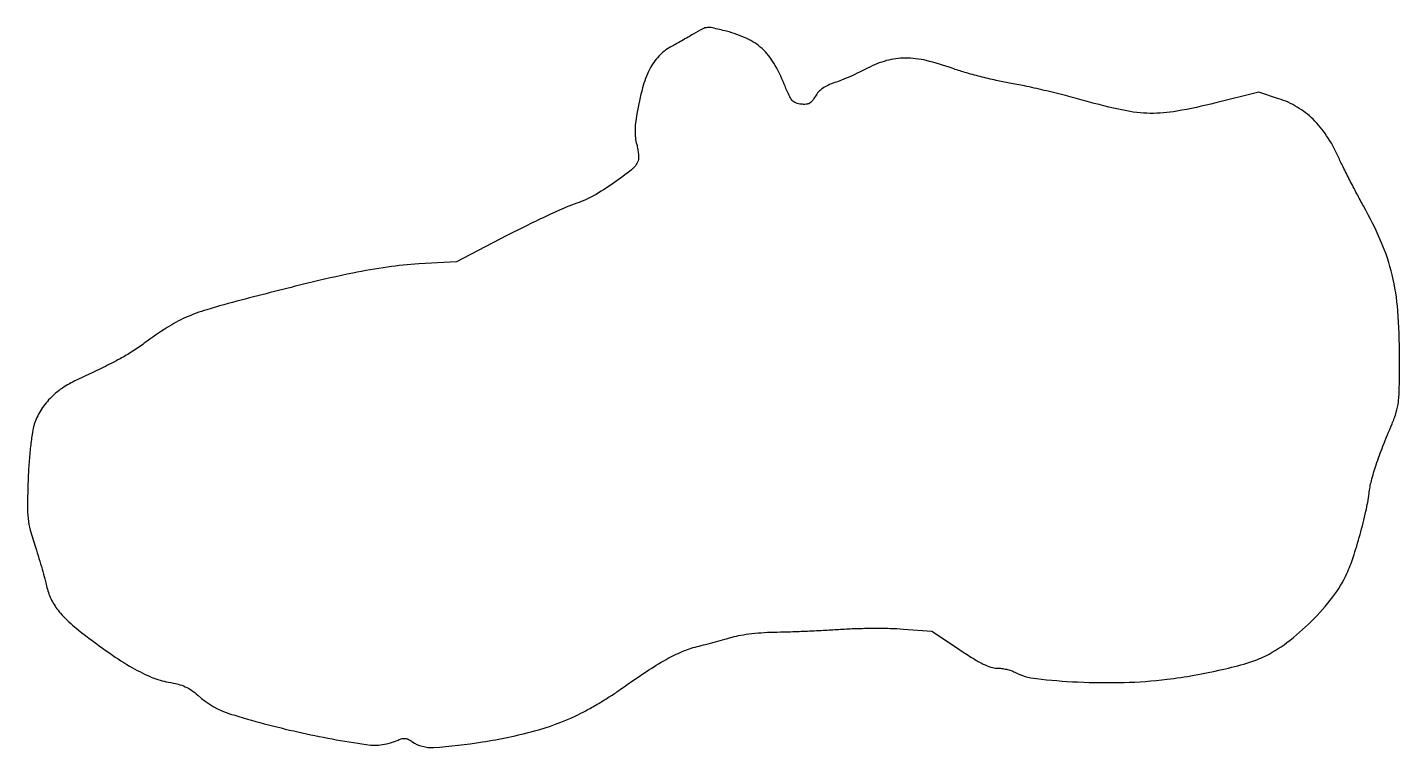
# Model space of a CAD drawing. Extents: x 0 to 475, y 0 to 249.
import ezdxf

# ---------------------------------------------------------------- set-up
doc = ezdxf.new("R2010")
doc.units = 0

msp = doc.modelspace()

# ---------------------------------------------------------------- linework, layer by layer
msp.add_lwpolyline([(230.5, 246.430984, -0.00225), (228.696308, 245.37938, -0.001404), (226.573765, 244.162575, -0.001408), (224.474675, 242.974851, -0.002559), (222.751115, 242.017587, 0.080023), (218.575915, 238.766689, 0.069837), (215.400643, 234.22428, 0.05245), (212.95908, 227.850491, 0.02223), (210.989744, 218.899541, 0.014413), (210.51054, 215.578119, 0.027241), (210.348342, 212.877941, 0.032325), (210.48794, 210.518603, 0.03484), (210.930897, 208.256629, -0.022343), (211.301085, 206.588314, -0.023369), (211.514225, 204.918399, -0.023851), (211.561466, 203.466537, -0.088037), (211.388135, 202.56908, -0.131847), (209.170154, 199.518031, -0.018708), (202.907377, 194.829633, -0.022428), (195.965802, 190.474211, -0.049609), (190.253417, 187.948079, 0.024086), (186.569599, 186.538763, 0.005189), (180.343191, 183.728815, 0.005406), (173.195175, 180.318855, 0.005138), (166, 176.698221), (148.5, 167.665619), (135.5, 166.897941, 0.020688), (124.682002, 165.808657, 0.014761), (112.685277, 163.733986, 0.010179), (97.065877, 160.222829, 0.003258), (74, 154.382471, 0.009024), (62.139722, 151.0674, 0.032368), (54.769846, 148.332697, 0.038059), (48.4367, 144.904788, 0.016211), (40.5, 139.421078, -0.017085), (36.34501, 136.560984, -0.01822), (32.090898, 134.055482, -0.011686), (26.314161, 131.103229, -0.002739), (16.5, 126.439587, 0.046959), (11.543967, 123.522574, 0.051307), (7.378208, 119.80691, 0.053778), (4.220996, 115.499084, 0.062751), (2.248182, 110.828738, 0.034023), (1.635532, 107.901566, 0.00854), (1.045583, 103.058629, 0.008659), (0.559285, 97.47151, 0.008499), (0.263125, 91.836015, 0.005315), (0.049854, 83.264549, 0.031243), (0.266655, 78.771959, 0.039483), (1.030067, 74.79412, 0.011603), (2.819346, 68.836015, -0.004013), (4.033516, 65.005038, -0.004206), (5.166702, 61.214329, -0.004038), (6.090958, 57.925893, -0.018628), (6.539183, 56, 0.056005), (7.923241, 51.577564, 0.055056), (10.260047, 47.545031, 0.045896), (13.813107, 43.550162, 0.023643), (18.91518, 39.210188, 0.011556), (28.509541, 32.148884, 0.023301), (36.440571, 27.123706, 0.029605), (43.135273, 23.815319, 0.057824), (48.841287, 22.148133, -0.020101), (52.17379, 21.441512, -0.042677), (54.662936, 20.576544, -0.04745), (56.799965, 19.368314, -0.031338), (59.009442, 17.610435, 0.108737), (70.387834, 11.124426, 0.020432), (93.680451, 4.912864, 0.018691), (117.332406, 0.55089, 0.144116), (128.36315, 2.119601, -0.041196), (129.710439, 2.604054, -0.09208), (130.791334, 2.689833, -0.08951), (131.85014, 2.381933, -0.037386), (133.132709, 1.619601, 0.171739), (140.61317, -0.457544, 0.021606), (157.563303, 1.457648, 0.026312), (175.568603, 5.263884, 0.045638), (189.905485, 10.532249, 0.013891), (193.283983, 12.253278, 0.007946), (197.268096, 14.507085, 0.007932), (201.206123, 16.902974, 0.013051), (204.448813, 19.067264, -0.00626), (214.270877, 25.817432, -0.019243), (221.143324, 30.041497, -0.027937), (226.64012, 32.742815, -0.039595), (231.807894, 34.465484, 0.003026), (234.770921, 35.217867, 0.002029), (238.149819, 36.112309, 0.002043), (241.415399, 37.00528, 0.004034), (244, 37.745916, -0.030179), (246.883038, 38.411258, -0.013367), (250.752637, 38.955523, -0.012634), (255.096812, 39.337641, -0.012247), (259.5, 39.504933, 0.004954), (264.187436, 39.614587, 0.002509), (270.0875, 39.840754, 0.002491), (276.176834, 40.135187, 0.003713), (281.5, 40.458828, -0.009571), (286.809353, 40.719244, -0.006518), (292.854782, 40.821013, -0.00657), (298.692049, 40.766476, -0.013121), (303.303514, 40.541613), (313.107028, 39.805327), (322.683398, 33.402663, 0.00846), (327.457168, 30.326546, 0.024439), (330.896136, 28.418135, 0.035461), (333.540723, 27.340744, 0.079158), (335.679544, 27, -0.033261), (337.185978, 26.899677, -0.022216), (338.887986, 26.594497, -0.022401), (340.518952, 26.149009, -0.040307), (341.79966, 25.619565, 0.089884), (349.25563, 23.367883, 0.016789), (363.551695, 22.215588, 0.018517), (379.598722, 22.057938, 0.022929), (394.5, 23.148515, 0.014093), (403.94003, 24.547157, 0.012744), (413.610579, 26.515151, 0.012783), (422.152161, 28.712689, 0.041356), (427.629415, 30.774615, 0.05138), (435.995001, 35.850556, 0.033721), (444.508561, 43.2495, 0.033892), (451.873106, 51.643661, 0.055742), (456.732758, 59.731933, 0.028632), (458.919252, 65.329174, 0.011388), (461.296732, 73.227464, 0.011461), (463.328217, 81.294752, 0.025893), (464.406129, 87.5, -0.034175), (465.233766, 91.837528, -0.015878), (466.865974, 97.334865, -0.01342), (469.234158, 103.879145, -0.008123), (472.369379, 111.5, 0.028511), (473.842933, 115.542661, 0.04535), (474.580664, 119.14702, 0.024317), (474.894101, 124.145363, 0.003158), (474.976265, 134.835865, 0.019682), (474.373062, 150.705987, 0.039409), (472.422788, 163.095963, 0.042313), (468.667045, 174.449122, 0.026584), (462.492297, 187, -0.005244), (460.204421, 191.189158, -0.00373), (457.724899, 195.929532, -0.003766), (455.426548, 200.48868, -0.008001), (453.73132, 204.057983, 0.038802), (449.734705, 211.288129, 0.054234), (445.032317, 216.975291, 0.058447), (439.522876, 221.205279, 0.05667), (433.128029, 224.097931), (426.226412, 226.320746), (411.363206, 222.642353, -0.015922), (397.912445, 219.764622, -0.048872), (388.637209, 219.009241, -0.048791), (379.383417, 220.067914, -0.015829), (366, 223.386606, 0.006163), (359.296888, 225.186987, 0.0048), (351.96875, 226.983958, 0.004855), (345.106589, 228.526835, 0.01174), (340, 229.498204, -0.01355), (335.299294, 230.410008, -0.008405), (329.832146, 231.721864, -0.00843), (324.475248, 233.199632, -0.015036), (320.13071, 234.620573, 0.02818), (311.167634, 237.293539, 0.058161), (303.915053, 238.148088, 0.067923), (297.416399, 237.268426, 0.054064), (290.833053, 234.652654, -0.010163), (288.042895, 233.249705, -0.007431), (284.891584, 231.801721, -0.007513), (281.863703, 230.518595, -0.016431), (279.5, 229.647878, 0.025582), (277.084716, 228.707634, 0.047082), (275.252221, 227.666949, 0.055364), (273.853312, 226.437048, 0.055504), (272.759731, 224.93114, -0.032546), (271.709245, 223.335652, -0.103766), (270.752514, 222.502154, -0.111694), (269.583463, 222.156587, -0.040957), (267.850525, 222.185916, -0.066505), (265.996272, 222.623219, -0.127422), (264.758383, 223.50304, -0.069116), (263.661665, 225.246882, -0.009847), (261.997235, 229.143388, 0.037908), (258.393231, 236.421536, 0.073881), (254.31302, 241.435703, 0.077347), (249.085381, 244.904599, 0.045199), (241.984767, 247.425391, 0.005708), (237.160754, 248.602725, 0.078745), (235.372252, 248.729556, 0.100236), (233.776048, 248.259872, 0.011593)], format="xyb", close=True)

doc.saveas('drawing.dxf')
